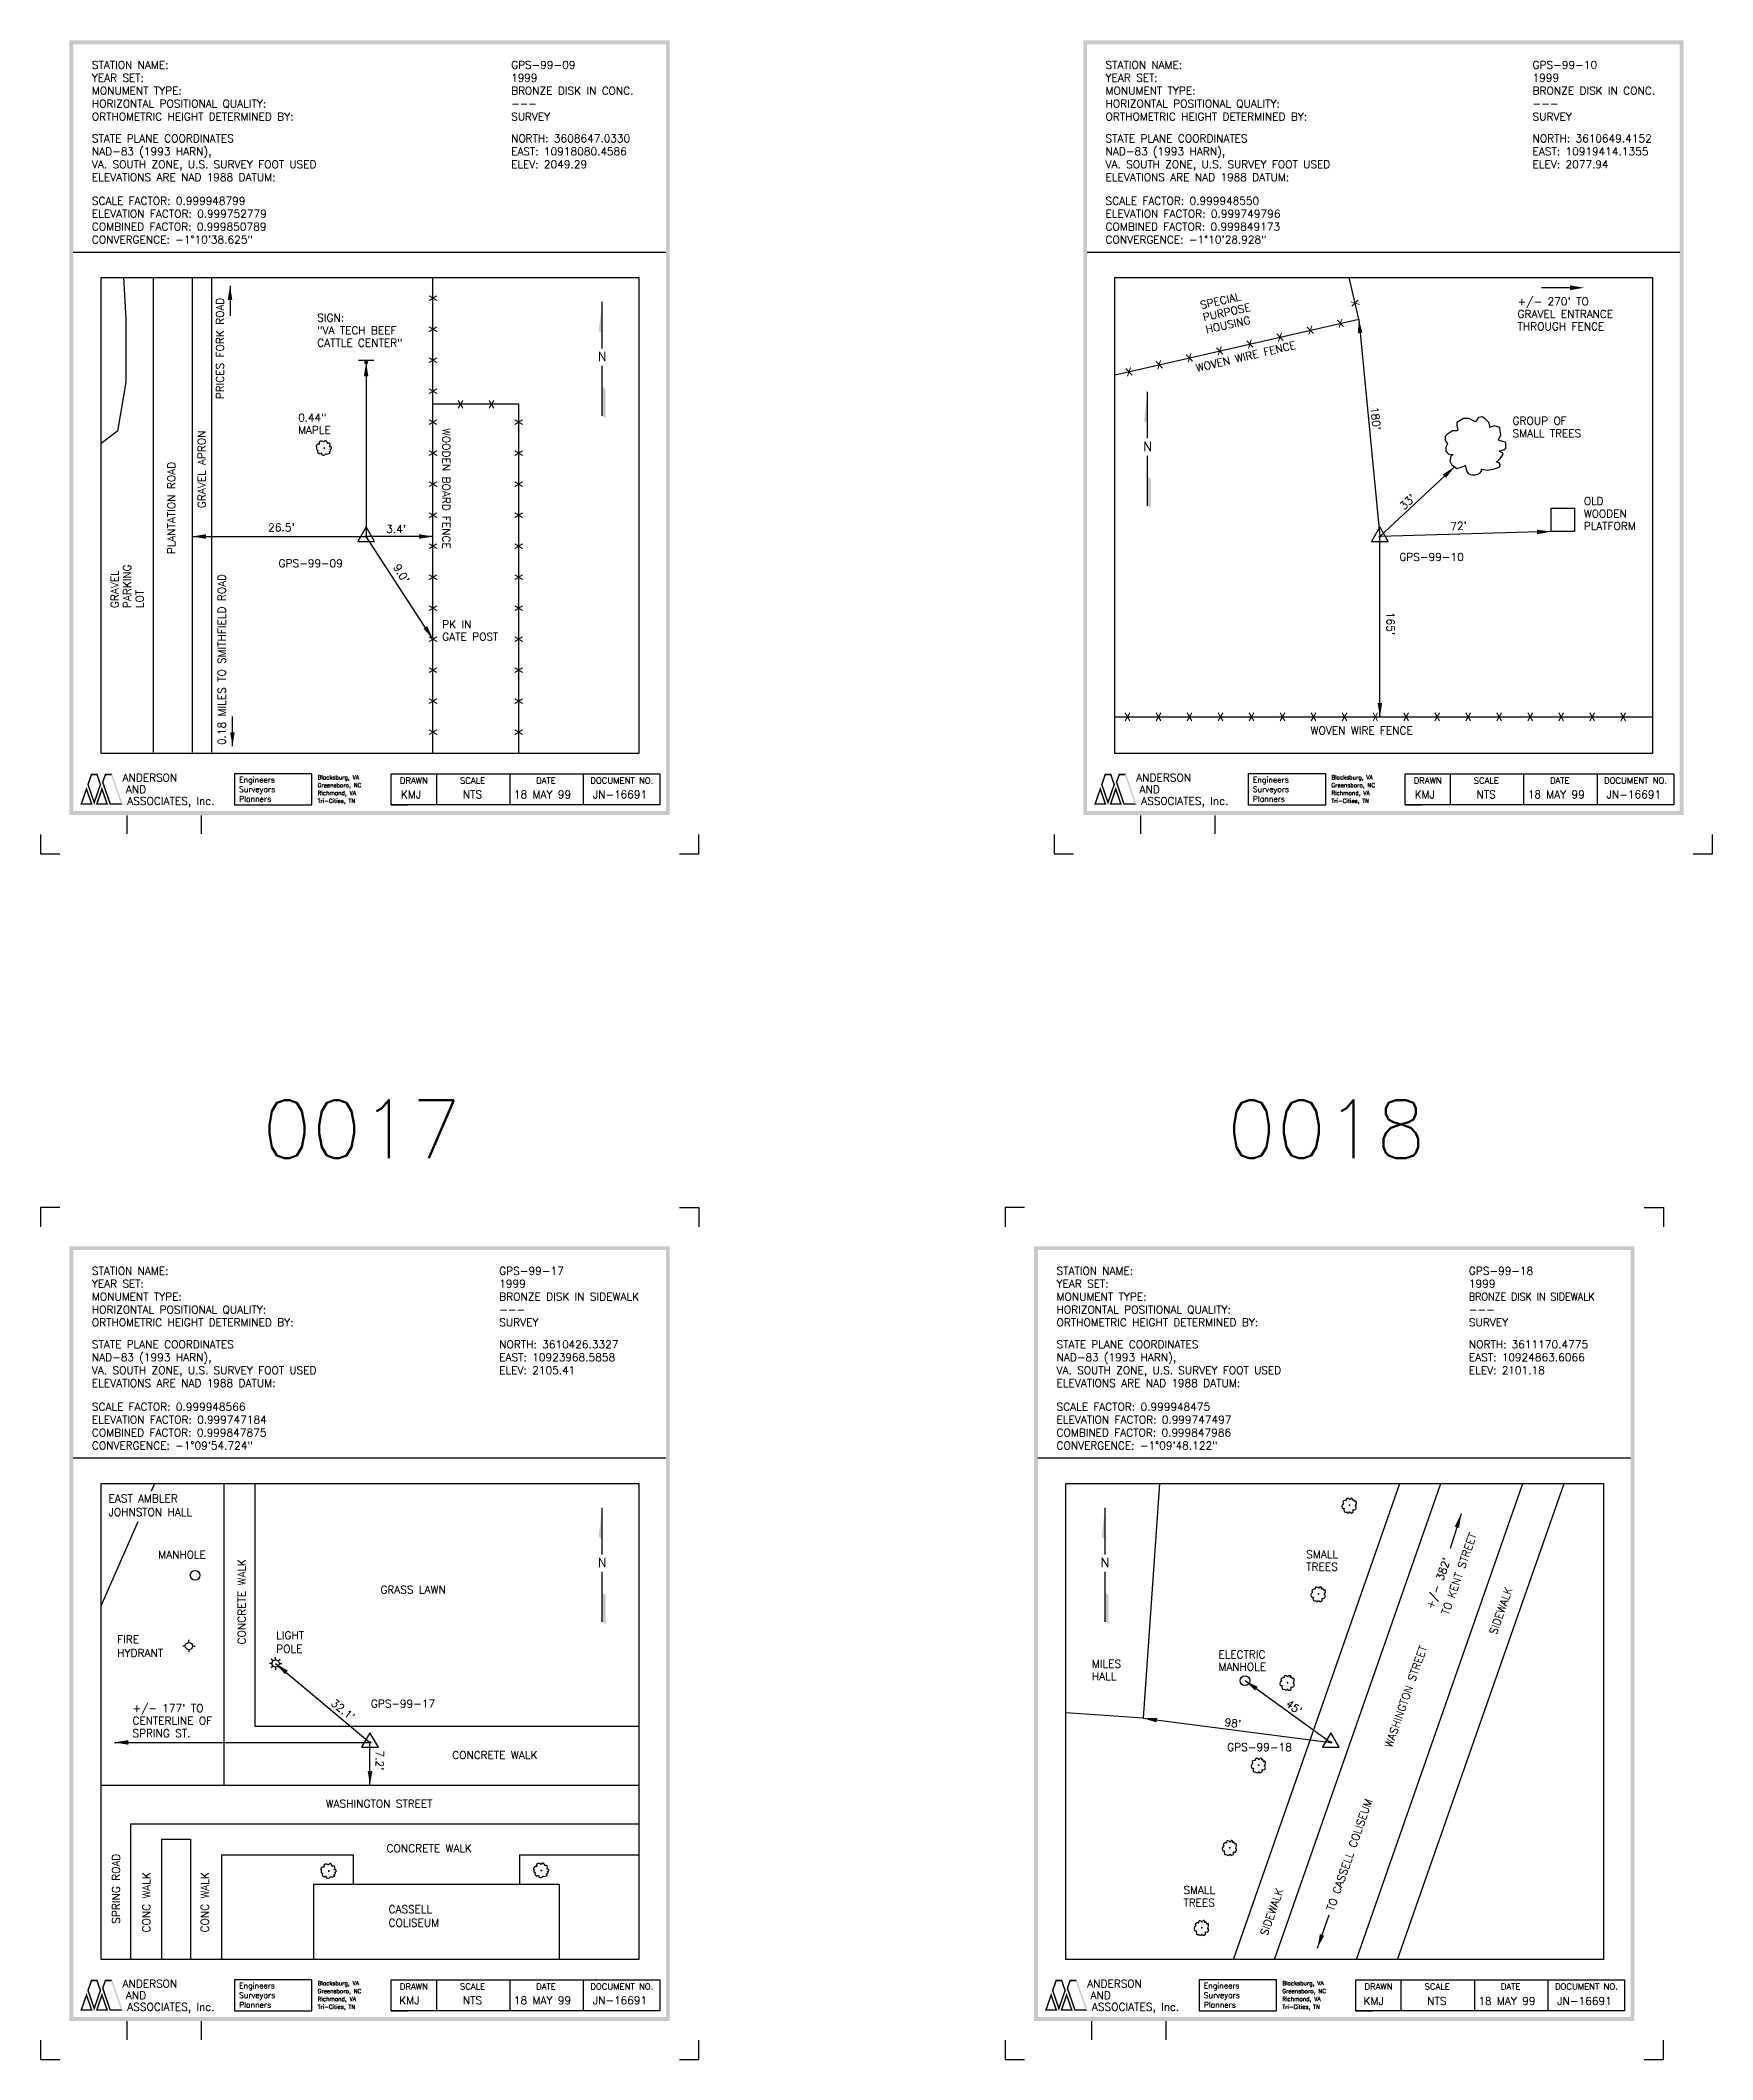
# Model space of a CAD drawing. Extents: x 8 to 108, y -27 to 17.
# Drawn here: x 8.31 to 29.89, y -26.92 to -0.85 of the extents above; entities that cross this region are included whole.
import ezdxf
from ezdxf.enums import TextEntityAlignment as Align

# ---------------------------------------------------------------- set-up
doc = ezdxf.new("R2010")
doc.units = 0
doc.header["$LTSCALE"] = 0.5
doc.header["$MEASUREMENT"] = 0
doc.linetypes.add('CENTER2', pattern=[1.125, 0.75, -0.125, 0.125, -0.125])
doc.layers.get('0').update_dxf_attribs({"linetype": 'CONTINUOUS'})
for name, color, linetype in [('BLDG', 2, 'CONTINUOUS'), ('DWGINFO', 7, 'CONTINUOUS'), ('FENCE', 4, 'CONTINUOUS'), ('MISC', 7, 'CONTINUOUS'), ('MON', 6, 'CONTINUOUS'), ('N-ARROW', 7, 'CONTINUOUS'), ('ROAD', 1, 'CONTINUOUS'), ('SHT1', 1, 'CONTINUOUS'), ('SHT7', 7, 'CONTINUOUS'), ('SHTTRIM', 7, 'CONTINUOUS'), ('TXT1', 1, 'CONTINUOUS'), ('TXT2', 2, 'CONTINUOUS'), ('TXT7', 7, 'CONTINUOUS'), ('UTIL', 7, 'CONTINUOUS')]:
    doc.layers.add(name, color=color, linetype=linetype)
doc.styles.add('SHT', font='romans.shx')
doc.styles.get("Standard").update_dxf_attribs({"font": 'ROMANS'})
doc.dimstyles.get("Standard").update_dxf_attribs({"dimtxt": 0.18, "dimasz": 0.18, "dimexe": 0.18, "dimexo": 0.0625, "dimgap": 0.09, "dimtad": 0, "dimtih": 1, "dimtoh": 1, "dimdec": 4, "dimzin": 0, "dimtxsty": 'STANDARD', "dimcen": 0.09, "dimazin": 3, "dimtfac": 1, "dimtdec": 4, "dimtofl": 0, "dimtmove": 0, "dimatfit": 3, "dimtolj": 1, "dimtzin": 0})

# ---------------------------------------------------------------- blocks, each defined once
blk = doc.blocks.new('DWGINFO')
for p, q in [((2.602, 1.704), (2.602, 2.004)), ((3.802, 1.704), (3.802, 2.004))]:
    blk.add_line(p, q)
at = {"flags": 2}
blk.add_attdef('DWGNAME', text='', height=0.1, dxfattribs=at).set_placement((2.502, 1.804), align=Align.RIGHT)
blk.add_attdef('DWGEDITDATE', text='', height=0.1, dxfattribs=at).set_placement((3.202, 1.804), align=Align.CENTER)
blk.add_attdef('DWGBY', (3.902, 1.804), '', height=0.1, dxfattribs=at)
blk = doc.blocks.new('NEWLOGOSOLID', base_point=(1, 1))
for points in [[(1.225, 1.653447), (1.275, 1.653447), (1.344328, 2), (1.377972, 1.9525)], [(1.344328, 2), (1.377972, 1.9525), (1.555672, 2), (1.522028, 1.9525)], [(1.555672, 2), (1.522028, 1.9525), (1.675, 1.653447), (1.625, 1.653447)], [(1.7, 1.726053), (1.75, 1.726053), (1.794328, 2), (1.827972, 1.9525)], [(1.794328, 2), (1.827972, 1.9525), (2.030672, 2), (1.997028, 1.9525)], [(2.030672, 2), (1.997028, 1.9525), (2.375, 1), (2.308644, 1.0475)], [(1, 1), (1.066356, 1.0475), (1.2, 1.580842), (1.2, 1.435632)], [(1.2, 1.580842), (1.2, 1.435632), (1.4, 1), (1.333644, 1.0475)], [(1.45, 1), (1.45, 1.145211), (1.225, 1.653447), (1.275, 1.653447)], [(1.675, 1.653447), (1.625, 1.653447), (1.45, 1), (1.45, 1.145211)], [(1.5, 1), (1.566356, 1.0475), (1.7, 1.580842), (1.7, 1.435632)], [(1.95, 1), (1.983644, 1.0475), (1.7, 1.726053), (1.75, 1.726053)], [(1.7, 1.580842), (1.7, 1.435632), (1.9, 1), (1.833644, 1.0475)], [(1.4, 1), (1.333644, 1.0475), (1, 1), (1.066356, 1.0475)], [(1.9, 1), (1.833644, 1.0475), (1.5, 1), (1.566356, 1.0475)], [(2.375, 1), (2.308644, 1.0475), (1.95, 1), (1.983644, 1.0475)]]:
    blk.add_solid(points)
blk = doc.blocks.new('SP-HORIZ')
blk.add_lwpolyline([(0, 0.062), (-0.054, -0.031), (0.054, -0.031)], close=True)
at = {"const_width": 0.005}
blk.add_lwpolyline([(-0.002, 0, 1), (0.002, 0, 1)], format="xyb", close=True, dxfattribs=at)
blk.add_circle((0, 0), 0.005)
blk = doc.blocks.new('SP-MH', base_point=(4.163, 2.763))
blk.add_circle((4.163, 2.763), 0.0625)
blk = doc.blocks.new('SP-FIRE')
for p, q in [((-0.046875, 0), (-0.08, 0)), ((0, 0.047105), (0, 0.08023)), ((0.046875, 0), (0.08, 0)), ((0, -0.046875), (0, -0.08))]:
    blk.add_line(p, q)
blk.add_circle((0, 0), 0.046875)
blk = doc.blocks.new('N-ARROW')
for p, q in [((0, 0.14), (0, 0.94)), ((0, -1.02), (0, -0.16))]:
    blk.add_line(p, q)
for points in [[(0, 0.4), (-0.06, 0.44), (0, 0.94)], [(0, -1.02), (0.06, -1.06), (0, -0.52), (0.06, -0.56)]]:
    blk.add_solid(points)
blk.add_text('N', height=0.16).set_placement((0, 0), align=Align.MIDDLE)
blk = doc.blocks.new('SP-SIGN')
blk.add_line((-0.1, 0.02903), (0.1, 0.02903))
at = {"const_width": 0.025}
blk.add_lwpolyline([(-0.0125, 0, 1), (0.0125, 0, 1)], format="xyb", close=True, dxfattribs=at)
blk = doc.blocks.new('SP-LIGHT')
for p, q in [((-0.046875, 0), (-0.08, 0)), ((-0.033308, 0.033308), (-0.056731, 0.056731)), ((0, 0.047105), (0, 0.08023)), ((0.033146, 0.033146), (0.056569, 0.056569)), ((0.046875, 0), (0.08, 0)), ((-0.033146, -0.033146), (-0.056569, -0.056569)), ((0, -0.046875), (0, -0.08)), ((0.033146, -0.033146), (0.056569, -0.056569))]:
    blk.add_line(p, q)
blk.add_circle((0, 0), 0.046875)

msp = doc.modelspace()

# ---------------------------------------------------------------- linework, layer by layer
at = {"color": 4}
for points in [[(26.833, -5.774), (26.745, -5.732), (26.678, -5.732), (26.589, -5.785), (26.589, -5.827), (26.604, -5.869), (26.597, -5.891), (26.537, -5.891), (26.471, -5.933), (26.441, -5.965), (26.441, -6.017), (26.471, -6.06), (26.471, -6.06), (26.449, -6.102), (26.449, -6.155), (26.478, -6.187), (26.515, -6.197), (26.545, -6.197), (26.515, -6.218), (26.5, -6.282), (26.523, -6.324), (26.589, -6.377), (26.634, -6.366), (26.693, -6.345), (26.7, -6.335), (26.715, -6.409), (26.737, -6.44), (26.782, -6.461), (26.826, -6.461), (26.885, -6.44), (26.915, -6.409), (26.907, -6.387), (26.915, -6.387), (26.981, -6.398), (27.063, -6.387), (27.144, -6.356), (27.151, -6.324), (27.137, -6.303), (27.1, -6.292), (27.107, -6.292), (27.151, -6.25), (27.174, -6.218), (27.188, -6.197), (27.181, -6.176), (27.159, -6.165), (27.137, -6.155), (27.203, -6.134), (27.225, -6.113), (27.225, -6.06), (27.218, -6.039), (27.181, -6.028), (27.137, -6.017), (27.129, -6.007), (27.159, -5.943), (27.151, -5.891), (27.144, -5.848), (27.122, -5.838), (27.077, -5.827), (27.04, -5.838), (27.018, -5.848), (27.018, -5.848), (27.018, -5.827), (27.003, -5.785), (26.966, -5.743), (26.922, -5.711), (26.87, -5.721), (26.863, -5.732)], [(11.966, -6.035), (11.944, -6.025), (11.927, -6.025), (11.905, -6.038), (11.905, -6.049), (11.909, -6.059), (11.907, -6.064), (11.892, -6.064), (11.875, -6.075), (11.868, -6.083), (11.868, -6.096), (11.875, -6.107), (11.875, -6.107), (11.87, -6.117), (11.87, -6.13), (11.877, -6.138), (11.886, -6.141), (11.894, -6.141), (11.886, -6.146), (11.883, -6.162), (11.888, -6.173), (11.905, -6.186), (11.916, -6.183), (11.931, -6.178), (11.933, -6.175), (11.936, -6.194), (11.942, -6.202), (11.953, -6.207), (11.964, -6.207), (11.979, -6.202), (11.986, -6.194), (11.984, -6.189), (11.986, -6.189), (12.003, -6.191), (12.023, -6.189), (12.044, -6.181), (12.046, -6.173), (12.042, -6.167), (12.033, -6.165), (12.034, -6.165), (12.046, -6.154), (12.051, -6.146), (12.055, -6.141), (12.053, -6.136), (12.047, -6.133), (12.042, -6.13), (12.058, -6.125), (12.064, -6.12), (12.064, -6.107), (12.062, -6.101), (12.053, -6.099), (12.042, -6.096), (12.04, -6.093), (12.047, -6.078), (12.046, -6.064), (12.044, -6.054), (12.038, -6.051), (12.027, -6.049), (12.018, -6.051), (12.012, -6.054), (12.012, -6.054), (12.012, -6.049), (12.009, -6.038), (11.999, -6.027), (11.988, -6.019), (11.975, -6.022), (11.973, -6.025)], [(25.13, -19.74), (25.113, -19.757), (25.107, -19.773), (25.112, -19.798), (25.122, -19.802), (25.134, -19.802), (25.138, -19.805), (25.133, -19.819), (25.138, -19.839), (25.143, -19.848), (25.155, -19.853), (25.168, -19.849), (25.168, -19.849), (25.176, -19.858), (25.188, -19.862), (25.198, -19.858), (25.204, -19.85), (25.206, -19.843), (25.209, -19.852), (25.222, -19.86), (25.234, -19.859), (25.252, -19.847), (25.253, -19.836), (25.253, -19.82), (25.251, -19.818), (25.27, -19.82), (25.279, -19.818), (25.288, -19.809), (25.292, -19.798), (25.292, -19.783), (25.287, -19.773), (25.281, -19.773), (25.282, -19.771), (25.29, -19.757), (25.294, -19.736), (25.293, -19.715), (25.286, -19.71), (25.28, -19.712), (25.274, -19.72), (25.275, -19.718), (25.269, -19.704), (25.263, -19.696), (25.259, -19.691), (25.254, -19.691), (25.249, -19.695), (25.245, -19.7), (25.245, -19.682), (25.242, -19.675), (25.23, -19.671), (25.224, -19.671), (25.219, -19.679), (25.213, -19.688), (25.209, -19.689), (25.197, -19.677), (25.184, -19.675), (25.173, -19.673), (25.169, -19.677), (25.163, -19.687), (25.162, -19.696), (25.163, -19.702), (25.163, -19.702), (25.158, -19.701), (25.147, -19.701), (25.134, -19.706), (25.122, -19.714), (25.121, -19.727), (25.123, -19.73)], [(24.73, -20.885), (24.713, -20.902), (24.707, -20.918), (24.712, -20.943), (24.722, -20.947), (24.733, -20.947), (24.738, -20.95), (24.733, -20.964), (24.737, -20.983), (24.742, -20.993), (24.755, -20.997), (24.767, -20.994), (24.767, -20.994), (24.776, -21.002), (24.788, -21.007), (24.798, -21.002), (24.803, -20.995), (24.806, -20.988), (24.808, -20.996), (24.822, -21.005), (24.834, -21.003), (24.852, -20.992), (24.853, -20.981), (24.853, -20.965), (24.851, -20.962), (24.87, -20.965), (24.879, -20.962), (24.888, -20.953), (24.891, -20.943), (24.891, -20.927), (24.886, -20.918), (24.881, -20.918), (24.881, -20.916), (24.889, -20.901), (24.894, -20.881), (24.893, -20.859), (24.886, -20.855), (24.88, -20.857), (24.874, -20.864), (24.875, -20.863), (24.868, -20.849), (24.863, -20.841), (24.859, -20.836), (24.853, -20.836), (24.849, -20.84), (24.845, -20.844), (24.845, -20.827), (24.842, -20.82), (24.83, -20.816), (24.824, -20.816), (24.819, -20.823), (24.812, -20.833), (24.809, -20.834), (24.797, -20.822), (24.784, -20.819), (24.773, -20.817), (24.769, -20.822), (24.763, -20.831), (24.762, -20.841), (24.763, -20.847), (24.763, -20.847), (24.758, -20.845), (24.746, -20.845), (24.733, -20.851), (24.722, -20.858), (24.721, -20.871), (24.722, -20.874)], [(24.33, -22.029), (24.312, -22.047), (24.307, -22.062), (24.312, -22.088), (24.322, -22.091), (24.333, -22.091), (24.338, -22.095), (24.333, -22.109), (24.337, -22.128), (24.342, -22.137), (24.355, -22.142), (24.367, -22.138), (24.367, -22.138), (24.375, -22.147), (24.388, -22.151), (24.398, -22.147), (24.403, -22.139), (24.406, -22.132), (24.408, -22.141), (24.422, -22.15), (24.434, -22.148), (24.452, -22.137), (24.453, -22.125), (24.453, -22.11), (24.451, -22.107), (24.47, -22.11), (24.479, -22.107), (24.488, -22.098), (24.491, -22.088), (24.491, -22.072), (24.486, -22.062), (24.481, -22.062), (24.481, -22.061), (24.489, -22.046), (24.493, -22.026), (24.493, -22.004), (24.486, -22), (24.479, -22.001), (24.474, -22.009), (24.475, -22.007), (24.468, -21.993), (24.463, -21.986), (24.459, -21.98), (24.453, -21.98), (24.449, -21.985), (24.445, -21.989), (24.445, -21.972), (24.442, -21.965), (24.429, -21.96), (24.424, -21.96), (24.418, -21.968), (24.412, -21.978), (24.409, -21.979), (24.396, -21.966), (24.383, -21.964), (24.373, -21.962), (24.368, -21.966), (24.362, -21.976), (24.362, -21.986), (24.362, -21.992), (24.362, -21.992), (24.357, -21.99), (24.346, -21.99), (24.333, -21.995), (24.322, -22.003), (24.32, -22.016), (24.322, -22.019)], [(23.957, -23.095), (23.94, -23.113), (23.934, -23.129), (23.939, -23.154), (23.949, -23.157), (23.96, -23.157), (23.965, -23.161), (23.96, -23.175), (23.964, -23.194), (23.97, -23.204), (23.982, -23.208), (23.994, -23.204), (23.994, -23.204), (24.003, -23.213), (24.015, -23.218), (24.025, -23.213), (24.031, -23.205), (24.033, -23.198), (24.035, -23.207), (24.049, -23.216), (24.061, -23.214), (24.079, -23.203), (24.08, -23.191), (24.08, -23.176), (24.078, -23.173), (24.097, -23.176), (24.106, -23.173), (24.115, -23.164), (24.119, -23.154), (24.118, -23.138), (24.113, -23.129), (24.108, -23.129), (24.108, -23.127), (24.116, -23.112), (24.121, -23.092), (24.12, -23.07), (24.113, -23.066), (24.107, -23.067), (24.101, -23.075), (24.102, -23.074), (24.095, -23.06), (24.09, -23.052), (24.086, -23.046), (24.08, -23.046), (24.076, -23.051), (24.072, -23.055), (24.072, -23.038), (24.069, -23.031), (24.057, -23.026), (24.051, -23.026), (24.046, -23.034), (24.039, -23.044), (24.036, -23.045), (24.024, -23.033), (24.011, -23.03), (24, -23.028), (23.996, -23.033), (23.99, -23.042), (23.989, -23.052), (23.99, -23.058), (23.99, -23.058), (23.985, -23.056), (23.973, -23.056), (23.96, -23.061), (23.949, -23.069), (23.948, -23.082), (23.949, -23.085)], [(23.584, -24.161), (23.567, -24.179), (23.561, -24.195), (23.567, -24.22), (23.577, -24.223), (23.588, -24.223), (23.592, -24.227), (23.587, -24.241), (23.592, -24.26), (23.597, -24.27), (23.609, -24.274), (23.622, -24.271), (23.622, -24.271), (23.63, -24.279), (23.642, -24.284), (23.652, -24.279), (23.658, -24.271), (23.66, -24.264), (23.663, -24.273), (23.677, -24.282), (23.688, -24.28), (23.706, -24.269), (23.707, -24.257), (23.707, -24.242), (23.705, -24.239), (23.724, -24.242), (23.733, -24.239), (23.742, -24.23), (23.746, -24.22), (23.746, -24.204), (23.741, -24.195), (23.735, -24.195), (23.736, -24.193), (23.744, -24.178), (23.748, -24.158), (23.747, -24.136), (23.74, -24.132), (23.734, -24.133), (23.728, -24.141), (23.729, -24.14), (23.723, -24.126), (23.717, -24.118), (23.713, -24.112), (23.708, -24.112), (23.703, -24.117), (23.699, -24.121), (23.7, -24.104), (23.696, -24.097), (23.684, -24.092), (23.678, -24.092), (23.673, -24.1), (23.667, -24.11), (23.664, -24.111), (23.651, -24.099), (23.638, -24.096), (23.627, -24.094), (23.623, -24.099), (23.617, -24.108), (23.616, -24.118), (23.617, -24.124), (23.617, -24.124), (23.612, -24.122), (23.601, -24.122), (23.588, -24.127), (23.577, -24.135), (23.575, -24.148), (23.577, -24.151)], [(12.025, -24.405), (12.003, -24.395), (11.987, -24.395), (11.964, -24.408), (11.964, -24.418), (11.968, -24.429), (11.966, -24.434), (11.951, -24.434), (11.935, -24.445), (11.927, -24.453), (11.927, -24.466), (11.935, -24.477), (11.935, -24.477), (11.929, -24.487), (11.929, -24.5), (11.937, -24.508), (11.946, -24.511), (11.953, -24.511), (11.946, -24.516), (11.942, -24.532), (11.948, -24.543), (11.964, -24.556), (11.976, -24.553), (11.99, -24.548), (11.992, -24.545), (11.996, -24.564), (12.001, -24.572), (12.013, -24.577), (12.024, -24.577), (12.038, -24.572), (12.046, -24.564), (12.044, -24.559), (12.046, -24.559), (12.062, -24.561), (12.083, -24.559), (12.103, -24.551), (12.105, -24.543), (12.101, -24.537), (12.092, -24.535), (12.094, -24.535), (12.105, -24.524), (12.111, -24.516), (12.114, -24.511), (12.112, -24.506), (12.107, -24.503), (12.101, -24.5), (12.118, -24.495), (12.123, -24.49), (12.123, -24.477), (12.122, -24.471), (12.112, -24.469), (12.101, -24.466), (12.099, -24.463), (12.107, -24.448), (12.105, -24.434), (12.103, -24.424), (12.098, -24.421), (12.086, -24.418), (12.077, -24.421), (12.072, -24.424), (12.072, -24.424), (12.072, -24.418), (12.068, -24.408), (12.059, -24.397), (12.048, -24.389), (12.035, -24.392), (12.033, -24.395)], [(14.77, -24.398), (14.748, -24.387), (14.731, -24.387), (14.709, -24.401), (14.709, -24.411), (14.713, -24.422), (14.711, -24.427), (14.696, -24.427), (14.68, -24.438), (14.672, -24.446), (14.672, -24.459), (14.68, -24.469), (14.68, -24.469), (14.674, -24.48), (14.674, -24.493), (14.681, -24.501), (14.691, -24.504), (14.698, -24.504), (14.691, -24.509), (14.687, -24.525), (14.693, -24.535), (14.709, -24.549), (14.72, -24.546), (14.735, -24.541), (14.737, -24.538), (14.741, -24.557), (14.746, -24.564), (14.757, -24.57), (14.768, -24.57), (14.783, -24.564), (14.791, -24.557), (14.789, -24.551), (14.791, -24.551), (14.807, -24.554), (14.828, -24.551), (14.848, -24.543), (14.85, -24.535), (14.846, -24.53), (14.837, -24.527), (14.839, -24.527), (14.85, -24.517), (14.855, -24.509), (14.859, -24.504), (14.857, -24.498), (14.852, -24.496), (14.846, -24.493), (14.863, -24.488), (14.868, -24.483), (14.868, -24.469), (14.866, -24.464), (14.857, -24.461), (14.846, -24.459), (14.844, -24.456), (14.852, -24.44), (14.85, -24.427), (14.848, -24.416), (14.842, -24.414), (14.831, -24.411), (14.822, -24.414), (14.816, -24.416), (14.816, -24.416), (14.816, -24.411), (14.813, -24.401), (14.803, -24.39), (14.792, -24.382), (14.779, -24.385), (14.778, -24.387)], [(23.223, -25.194), (23.206, -25.211), (23.2, -25.227), (23.206, -25.252), (23.216, -25.256), (23.227, -25.256), (23.231, -25.259), (23.226, -25.273), (23.231, -25.292), (23.236, -25.302), (23.248, -25.306), (23.261, -25.303), (23.261, -25.303), (23.269, -25.312), (23.281, -25.316), (23.291, -25.312), (23.297, -25.304), (23.299, -25.297), (23.302, -25.306), (23.316, -25.314), (23.327, -25.312), (23.345, -25.301), (23.347, -25.29), (23.346, -25.274), (23.345, -25.271), (23.363, -25.274), (23.373, -25.271), (23.381, -25.263), (23.385, -25.252), (23.385, -25.237), (23.38, -25.227), (23.374, -25.227), (23.375, -25.225), (23.383, -25.21), (23.387, -25.19), (23.386, -25.168), (23.379, -25.164), (23.373, -25.166), (23.368, -25.174), (23.368, -25.172), (23.362, -25.158), (23.356, -25.15), (23.352, -25.145), (23.347, -25.145), (23.342, -25.149), (23.338, -25.154), (23.339, -25.136), (23.335, -25.129), (23.323, -25.125), (23.317, -25.125), (23.312, -25.133), (23.306, -25.142), (23.303, -25.143), (23.29, -25.131), (23.277, -25.128), (23.266, -25.127), (23.262, -25.131), (23.256, -25.141), (23.255, -25.15), (23.256, -25.156), (23.256, -25.156), (23.251, -25.155), (23.24, -25.155), (23.227, -25.16), (23.216, -25.168), (23.214, -25.181), (23.216, -25.183)]]:
    msp.add_lwpolyline(points, close=True, dxfattribs=at)
at = {"color": 4, "const_width": 0.012}
for points in [[(11.963, -6.114, 1), (11.975, -6.114, 1)], [(25.203, -19.768, 1), (25.207, -19.757, 1)], [(24.803, -20.913, 1), (24.807, -20.902, 1)], [(24.403, -22.058, 1), (24.407, -22.046, 1)], [(24.03, -23.124, 1), (24.034, -23.112, 1)], [(23.658, -24.19, 1), (23.662, -24.178, 1)], [(12.023, -24.484, 1), (12.035, -24.484, 1)], [(14.768, -24.477, 1), (14.78, -24.477, 1)], [(23.297, -25.222, 1), (23.301, -25.211, 1)]]:
    msp.add_lwpolyline(points, format="xyb", close=True, dxfattribs=at)
at = {"layer": 'BLDG', "linetype": 'CONTINUOUS'}
for p, q in [((9.742, -19.578), (9.784, -19.482)), ((9.091, -21.062), (9.57, -19.97))]:
    msp.add_line(p, q, dxfattribs=at)
for points in [[(22.752, -19.482), (22.541, -22.513), (21.544, -22.444)], [(11.834, -25.627), (11.834, -24.652), (15.001, -24.652), (15.001, -25.627)]]:
    msp.add_lwpolyline(points, dxfattribs=at)
at = {"layer": 'FENCE', "linetype": 'CONTINUOUS'}
for p, q in [((13.374, -10.059), (13.374, -3.913)), ((25.325, -4.449), (25.202, -3.913)), ((23.011, -4.979), (25.325, -4.449)), ((22.178, -5.17), (23.011, -4.979)), ((14.481, -5.548), (13.374, -5.548)), ((14.481, -10.059), (14.481, -5.548)), ((22.178, -9.584), (29.119, -9.584))]:
    msp.add_line(p, q, dxfattribs=at)
at = {"layer": 'MISC', "linetype": 'CONTINUOUS'}
for p, q in [((10.514, -3.913), (10.514, -10.041)), ((10.673, -19.482), (10.673, -23.375)), ((11.073, -19.482), (11.073, -22.616)), ((23.708, -25.627), (25.856, -19.482)), ((25.826, -25.627), (27.975, -19.482)), ((11.073, -22.616), (16.032, -22.616)), ((9.87, -24.075), (10.243, -24.075)), ((9.87, -24.075), (9.87, -25.627)), ((10.243, -24.075), (10.243, -25.627)), ((10.643, -24.275), (10.643, -25.627)), ((10.643, -24.275), (12.343, -24.275)), ((12.343, -24.275), (12.343, -24.652)), ((14.492, -24.275), (14.492, -24.652)), ((14.492, -24.275), (16.032, -24.275))]:
    msp.add_line(p, q, dxfattribs=at)
at = {"layer": 'ROAD', "linetype": 'CONTINUOUS'}
for p, q in [((9.764, -3.913), (9.764, -10.041)), ((10.264, -3.913), (10.264, -10.041)), ((24.237, -25.627), (26.386, -19.482)), ((25.297, -25.627), (27.445, -19.482)), ((9.091, -23.375), (16.032, -23.375)), ((9.47, -23.875), (16.032, -23.875)), ((9.47, -23.875), (9.47, -25.627))]:
    msp.add_line(p, q, dxfattribs=at)
for points in [[(9.091, -3.913), (16.032, -3.913), (16.032, -10.059), (9.091, -10.059)], [(22.178, -3.913), (29.119, -3.913), (29.119, -10.059), (22.178, -10.059)], [(27.807, -6.891), (28.108, -6.891), (28.108, -7.192), (27.807, -7.192)], [(9.091, -19.482), (16.032, -19.482), (16.032, -25.627), (9.091, -25.627)], [(21.544, -19.482), (28.485, -19.482), (28.485, -25.627), (21.544, -25.627)]]:
    msp.add_lwpolyline(points, close=True, dxfattribs=at)
msp.add_lwpolyline([(9.38, -3.913), (9.407, -4.451), (9.407, -5.264), (9.302, -5.894), (9.091, -6.054)], dxfattribs=at)
at = {"layer": 'SHT1'}
for p, q in [((13.422, -10.719), (13.422, -10.319)), ((14.371, -10.719), (14.371, -10.319)), ((15.319, -10.719), (15.319, -10.319)), ((26.508, -10.719), (26.508, -10.319)), ((27.458, -10.719), (27.458, -10.319)), ((28.406, -10.719), (28.406, -10.319)), ((13.422, -26.288), (13.422, -25.888)), ((14.371, -26.288), (14.371, -25.888)), ((15.319, -26.288), (15.319, -25.888)), ((25.874, -26.288), (25.874, -25.888)), ((26.824, -26.288), (26.824, -25.888)), ((27.772, -26.288), (27.772, -25.888))]:
    msp.add_line(p, q, dxfattribs=at)
for points in [[(10.811, -10.719), (11.811, -10.719), (11.811, -10.319), (10.811, -10.319), (10.811, -10.719)], [(12.835, -10.319), (12.835, -10.319), (13.005, -10.319)], [(23.898, -10.719), (24.898, -10.719), (24.898, -10.319), (23.898, -10.319), (23.898, -10.719)], [(25.922, -10.319), (25.922, -10.319), (26.092, -10.319)], [(12.835, -10.719), (13.048, -10.719)], [(25.922, -10.719), (26.134, -10.719)], [(10.811, -26.288), (11.811, -26.288), (11.811, -25.888), (10.811, -25.888), (10.811, -26.288)], [(12.835, -25.888), (12.835, -25.888), (13.005, -25.888)], [(23.264, -26.288), (24.264, -26.288), (24.264, -25.888), (23.264, -25.888), (23.264, -26.288)], [(25.288, -25.888), (25.288, -25.888), (25.458, -25.888)], [(12.835, -26.288), (13.048, -26.288)], [(25.288, -26.288), (25.501, -26.288)]]:
    msp.add_lwpolyline(points, dxfattribs=at)
for points in [[(12.835, -10.319), (16.304, -10.319), (16.304, -10.719), (12.835, -10.719)], [(25.922, -10.319), (29.391, -10.319), (29.391, -10.719), (25.922, -10.719)], [(12.835, -25.888), (16.304, -25.888), (16.304, -26.288), (12.835, -26.288)], [(25.288, -25.888), (28.757, -25.888), (28.757, -26.288), (25.288, -26.288)]]:
    msp.add_lwpolyline(points, close=True, dxfattribs=at)
for points in [[(8.681, -0.851), (16.431, -0.851), (8.681, -0.901), (16.431, -0.901)], [(8.681, -0.901), (8.731, -0.901), (8.681, -10.801), (8.731, -10.801)], [(16.381, -0.901), (16.431, -0.901), (16.381, -10.801), (16.431, -10.801)], [(21.768, -0.851), (29.518, -0.851), (21.768, -0.901), (29.518, -0.901)], [(21.768, -0.901), (21.818, -0.901), (21.768, -10.801), (21.818, -10.801)], [(29.468, -0.901), (29.518, -0.901), (29.468, -10.801), (29.518, -10.801)], [(8.681, -10.801), (16.431, -10.801), (8.681, -10.851), (16.431, -10.851)], [(21.768, -10.801), (29.518, -10.801), (21.768, -10.851), (29.518, -10.851)], [(8.681, -16.419), (16.431, -16.419), (8.681, -16.469), (16.431, -16.469)], [(21.134, -16.419), (28.884, -16.419), (21.134, -16.469), (28.884, -16.469)], [(8.681, -16.469), (8.731, -16.469), (8.681, -26.369), (8.731, -26.369)], [(16.381, -16.469), (16.431, -16.469), (16.381, -26.369), (16.431, -26.369)], [(21.134, -16.469), (21.184, -16.469), (21.134, -26.369), (21.184, -26.369)], [(28.834, -16.469), (28.884, -16.469), (28.834, -26.369), (28.884, -26.369)], [(8.681, -26.369), (16.431, -26.369), (8.681, -26.419), (16.431, -26.419)], [(21.134, -26.369), (28.884, -26.369), (21.134, -26.419), (28.884, -26.419)]]:
    msp.add_solid(points, dxfattribs=at)
at = {"layer": 'SHTTRIM'}
for p, q in [((8.556, -15.919), (8.306, -15.919)), ((8.306, -15.919), (8.306, -16.169)), ((16.556, -15.919), (16.806, -15.919)), ((16.806, -15.919), (16.806, -16.169)), ((20.759, -15.919), (20.759, -16.169)), ((21.009, -15.919), (20.759, -15.919)), ((29.009, -15.919), (29.259, -15.919)), ((29.259, -15.919), (29.259, -16.169))]:
    msp.add_line(p, q, dxfattribs=at)
for points in [[(8.306, -11.101), (8.306, -11.351), (8.556, -11.351)], [(16.556, -11.351), (16.806, -11.351), (16.806, -11.101)], [(21.393, -11.101), (21.393, -11.351), (21.643, -11.351)], [(29.643, -11.351), (29.893, -11.351), (29.893, -11.101)], [(8.306, -26.669), (8.306, -26.919), (8.556, -26.919)], [(16.556, -26.919), (16.806, -26.919), (16.806, -26.669)], [(20.759, -26.669), (20.759, -26.919), (21.009, -26.919)], [(29.009, -26.919), (29.259, -26.919), (29.259, -26.669)]]:
    msp.add_lwpolyline(points, dxfattribs=at)
at = {"layer": 'TXT1'}
for p, q in [((8.731, -3.583), (16.381, -3.583)), ((21.818, -3.583), (29.468, -3.583)), ((8.731, -19.151), (16.381, -19.151)), ((21.184, -19.151), (28.834, -19.151))]:
    msp.add_line(p, q, dxfattribs=at)
at = {"layer": 'TXT7', "linetype": 'CONTINUOUS'}
msp.add_line((28.054, -4.044), (27.685, -4.044), dxfattribs=at)
msp.add_solid([(28.054, -4.014), (28.054, -4.074), (28.234, -4.044)], dxfattribs=at)

# ---------------------------------------------------------------- block references
at = {"layer": 'DWGINFO', "xscale": 0.8, "yscale": 0.8, "zscale": 0.8}
for p in [(7.343, -12.459), (20.43, -12.459), (7.343, -28.028), (19.796, -28.028)]:
    msp.add_blockref('DWGINFO', p, dxfattribs=at)
at = {"layer": 'MISC', "linetype": 'CONTINUOUS'}
msp.add_blockref('SP-SIGN', (12.511, -5.008), dxfattribs=at)
at = {"layer": 'MON', "linetype": 'CONTINUOUS', "xscale": 2, "yscale": 2, "zscale": 2}
for p in [(12.511, -7.256), (25.598, -7.256), (12.561, -22.824)]:
    msp.add_blockref('SP-HORIZ', p, dxfattribs=at)
at = {"layer": 'MON', "linetype": 'CONTINUOUS', "xscale": 2, "yscale": 2, "zscale": 2, "rotation": 359.7286474917474}
msp.add_blockref('SP-HORIZ', (24.964, -22.824), dxfattribs=at)
at = {"layer": 'N-ARROW', "linetype": 'CENTER2', "xscale": 0.75, "yscale": 0.75, "zscale": 0.75}
for p in [(15.558, -4.932), (22.599, -6.093), (15.558, -20.501), (22.05, -20.501)]:
    msp.add_blockref('N-ARROW', p, dxfattribs=at)
at = {"layer": 'SHT1', "xscale": 0.4, "yscale": 0.4, "zscale": 0.4}
for p in [(8.821, -10.719), (21.908, -10.719), (8.821, -26.288), (21.274, -26.288)]:
    msp.add_blockref('NEWLOGOSOLID', p, dxfattribs=at)
at = {"layer": 'TXT7', "linetype": 'CONTINUOUS'}
msp.add_blockref('SP-LIGHT', (11.343, -21.805), dxfattribs=at)
at = {"layer": 'UTIL', "linetype": 'CONTINUOUS'}
for name, p in [('SP-MH', (10.304, -20.666)), ('SP-FIRE', (10.224, -21.58))]:
    msp.add_blockref(name, p, dxfattribs=at)
at = {"layer": 'UTIL', "linetype": 'CONTINUOUS', "rotation": 70.72864749174744}
msp.add_blockref('SP-MH', (23.857, -22.026), dxfattribs=at)

# ---------------------------------------------------------------- texts
at = {"layer": 'FENCE', "linetype": 'CONTINUOUS'}
for rotation, p in [(90, (13.374, -4.18)), (102.9076, (25.277, -4.242)), (90, (13.374, -4.58)), (12.9076, (24.309, -4.682)), (12.9076, (24.699, -4.593)), (12.9076, (25.089, -4.503)), (90, (13.374, -4.98)), (12.9076, (23.139, -4.95)), (12.9076, (23.529, -4.861)), (12.9076, (23.919, -4.771)), (12.9076, (22.359, -5.129)), (12.9076, (22.749, -5.039)), (90, (13.374, -5.38)), (90, (13.374, -5.78)), (90, (14.481, -5.78)), (90, (13.374, -6.18)), (90, (14.481, -6.18)), (90, (13.374, -6.58)), (90, (14.481, -6.58)), (90, (13.374, -6.98)), (90, (14.481, -6.98)), (90, (13.374, -7.38)), (90, (14.481, -7.38)), (90, (13.374, -7.78)), (90, (14.481, -7.78)), (90, (13.374, -8.18)), (90, (14.481, -8.18)), (90, (13.374, -8.58)), (90, (14.481, -8.58)), (90, (13.374, -8.98)), (90, (14.481, -8.98)), (90, (13.374, -9.38)), (90, (14.481, -9.38)), (90, (13.374, -9.78)), (90, (14.481, -9.78))]:
    msp.add_text('X', height=0.1, rotation=rotation, dxfattribs=at).set_placement(p, align=Align.MIDDLE)
for p in [(13.729, -5.548), (14.129, -5.548), (22.339, -9.584), (22.739, -9.584), (23.139, -9.584), (23.539, -9.584), (23.939, -9.584), (24.339, -9.584), (24.739, -9.584), (25.139, -9.584), (25.539, -9.584), (25.939, -9.584), (26.339, -9.584), (26.739, -9.584), (27.139, -9.584), (27.539, -9.584), (27.939, -9.584), (28.339, -9.584), (28.739, -9.584)]:
    msp.add_text('X', height=0.1, dxfattribs=at).set_placement(p, align=Align.MIDDLE)
at = {"layer": 'MON', "linetype": 'CONTINUOUS'}
for s, rotation, p in [("180'", 276.572, (25.476, -5.589)), ("33'", 42.8725, (25.91, -6.919)), ("72'", 3.0603, (26.511, -7.174)), ("9.0'", 300.8374, (12.856, -7.647)), ("165'", 270, (25.685, -8.23)), ("32.1'", 321.0765, (12.048, -22.334)), ("45'", 323.1866, (24.373, -22.344)), ("98'", 352.6228, (23.587, -22.61)), ("7.2'", 269.6182, (12.638, -22.927))]:
    msp.add_text(s, height=0.1, rotation=rotation, dxfattribs=at).set_placement(p)
for s, p in [("26.5'", (11.247, -7.189)), ("3.4'", (12.769, -7.21)), ("+/- 177' TO", (9.494, -22.432)), ('CENTERLINE OF', (9.494, -22.594)), ('SPRING ST.', (9.494, -22.755))]:
    msp.add_text(s, height=0.1, dxfattribs=at).set_placement(p)
at = {"layer": 'MON'}
for s, p in [('GPS-99-09', (11.38, -7.652)), ('GPS-99-10', (25.849, -7.57)), ('GPS-99-17', (12.571, -22.373)), ('GPS-99-18', (23.628, -22.935))]:
    msp.add_text(s, height=0.1, dxfattribs=at).set_placement(p)
at = {"layer": 'SHT1', "style": 'SHT'}
for s, p in [('ANDERSON', (9.366, -10.419)), ('ANDERSON', (22.453, -10.419)), (' AND', (9.341, -10.571)), ('  ASSOCIATES, Inc.', (9.291, -10.719)), (' AND', (22.428, -10.571)), ('  ASSOCIATES, Inc.', (22.378, -10.719)), ('ANDERSON', (9.366, -25.988)), (' AND', (9.341, -26.139)), ('ANDERSON', (21.819, -25.988)), (' AND', (21.794, -26.139)), ('  ASSOCIATES, Inc.', (9.291, -26.288)), ('  ASSOCIATES, Inc.', (21.744, -26.288))]:
    msp.add_text(s, height=0.1, dxfattribs=at).set_placement(p)
at = {"layer": 'SHT7', "style": 'SHT'}
for s, p in [('Engineers', (10.871, -10.431)), ('Engineers', (23.958, -10.431)), ('Surveyors', (10.871, -10.555)), ('Planners', (10.871, -10.679)), ('Surveyors', (23.958, -10.555)), ('Planners', (23.958, -10.679)), ('Surveyors', (10.871, -26.124)), ('Engineers', (10.871, -26)), ('Surveyors', (23.324, -26.124)), ('Engineers', (23.324, -26)), ('Planners', (10.871, -26.248)), ('Planners', (23.324, -26.248))]:
    msp.add_text(s, height=0.072, dxfattribs=at).set_placement(p)
at = {"layer": 'SHT7', "color": 7, "style": 'SHT'}
for s, p in [('Blacksburg, VA', (11.885, -10.392)), ('Blacksburg, VA', (24.972, -10.392)), ('Tri-Cities, TN', (11.885, -10.695)), ('Greensboro, NC', (11.885, -10.493)), ('Richmond, VA', (11.885, -10.594)), ('Tri-Cities, TN', (24.972, -10.695)), ('Greensboro, NC', (24.972, -10.493)), ('Richmond, VA', (24.972, -10.594)), ('Greensboro, NC', (11.885, -26.062)), ('Blacksburg, VA', (11.885, -25.96)), ('Greensboro, NC', (24.338, -26.062)), ('Blacksburg, VA', (24.338, -25.96)), ('Tri-Cities, TN', (11.885, -26.264)), ('Richmond, VA', (11.885, -26.163)), ('Tri-Cities, TN', (24.338, -26.264)), ('Richmond, VA', (24.338, -26.163))]:
    msp.add_text(s, height=0.05369, dxfattribs=at).set_placement(p)
at = {"layer": 'SHT7', "style": 'SHT'}
for s, p in [('DRAWN', (13.128, -10.446)), ('SCALE', (13.885, -10.446)), ('DATE', (14.833, -10.446)), ('DOCUMENT NO.', (15.812, -10.446)), ('DRAWN', (26.215, -10.446)), ('SCALE', (26.972, -10.446)), ('DATE', (27.92, -10.446)), ('DOCUMENT NO.', (28.898, -10.446)), ('DRAWN', (13.128, -26.015)), ('SCALE', (13.885, -26.015)), ('DATE', (14.833, -26.015)), ('DOCUMENT NO.', (15.812, -26.015)), ('DRAWN', (25.581, -26.015)), ('SCALE', (26.338, -26.015)), ('DATE', (27.286, -26.015)), ('DOCUMENT NO.', (28.264, -26.015))]:
    msp.add_text(s, height=0.08, dxfattribs=at).set_placement(p, align=Align.CENTER)
at = {"layer": 'TXT1'}
for s, p in [('YEAR SET:', (8.97, -1.384)), ('STATION NAME:', (8.97, -1.217)), ('GPS-99-09', (14.382, -1.217)), ('1999', (14.382, -1.384)), ('YEAR SET:', (22.056, -1.384)), ('STATION NAME:', (22.056, -1.217)), ('GPS-99-10', (27.569, -1.217)), ('1999', (27.569, -1.384)), ('MONUMENT TYPE:', (8.97, -1.551)), ('BRONZE DISK IN CONC.', (14.382, -1.551)), ('MONUMENT TYPE:', (22.056, -1.551)), ('BRONZE DISK IN CONC.', (27.569, -1.551)), ('ORTHOMETRIC HEIGHT DETERMINED BY:', (8.97, -1.884)), ('HORIZONTAL POSITIONAL QUALITY:', (8.97, -1.717)), ('SURVEY', (14.382, -1.884)), ('---', (14.382, -1.717)), ('ORTHOMETRIC HEIGHT DETERMINED BY:', (22.056, -1.884)), ('HORIZONTAL POSITIONAL QUALITY:', (22.056, -1.717)), ('SURVEY', (27.569, -1.884)), ('---', (27.569, -1.717)), ('STATE PLANE COORDINATES', (8.97, -2.167)), ('NORTH: 3608647.0330', (14.382, -2.167)), ('STATE PLANE COORDINATES', (22.056, -2.167)), ('NORTH: 3610649.4152', (27.569, -2.167)), ('NAD-83 (1993 HARN), ', (8.97, -2.334)), ('EAST: 10918080.4586', (14.382, -2.334)), ('NAD-83 (1993 HARN), ', (22.056, -2.334)), ('EAST: 10919414.1355', (27.569, -2.334)), ('VA. SOUTH ZONE, U.S. SURVEY FOOT USED', (8.97, -2.501)), ('ELEVATIONS ARE NAD 1988 DATUM:', (8.97, -2.667)), ('ELEV: 2049.29', (14.382, -2.501)), ('VA. SOUTH ZONE, U.S. SURVEY FOOT USED', (22.056, -2.501)), ('ELEVATIONS ARE NAD 1988 DATUM:', (22.056, -2.667)), ('ELEV: 2077.94', (27.569, -2.501)), ('SCALE FACTOR: 0.999948799', (8.97, -2.972)), ('ELEVATION FACTOR: 0.999752779', (8.97, -3.139)), ('SCALE FACTOR: 0.999948550', (22.056, -2.972)), ('ELEVATION FACTOR: 0.999749796', (22.056, -3.139)), ('COMBINED FACTOR: 0.999850789', (8.97, -3.305)), ('CONVERGENCE: -1%%d10\'38.625"', (8.97, -3.472)), ('COMBINED FACTOR: 0.999849173', (22.056, -3.305)), ('CONVERGENCE: -1%%d10\'28.928"', (22.056, -3.472)), ('KMJ', (12.96, -10.636)), ('NTS', (13.759, -10.636)), ('18 MAY 99', (14.42, -10.636)), ('JN-16691', (15.437, -10.636)), ('KMJ', (26.047, -10.636)), ('NTS', (26.846, -10.636)), ('18 MAY 99', (27.506, -10.636)), ('JN-16691', (28.524, -10.636)), ('YEAR SET:', (8.97, -16.952)), ('STATION NAME:', (8.97, -16.786)), ('GPS-99-17', (14.23, -16.786)), ('1999', (14.23, -16.952)), ('YEAR SET:', (21.423, -16.952)), ('STATION NAME:', (21.423, -16.786)), ('GPS-99-18', (26.746, -16.786)), ('1999', (26.746, -16.952)), ('MONUMENT TYPE:', (8.97, -17.119)), ('HORIZONTAL POSITIONAL QUALITY:', (8.97, -17.286)), ('BRONZE DISK IN SIDEWALK', (14.23, -17.119)), ('MONUMENT TYPE:', (21.423, -17.119)), ('HORIZONTAL POSITIONAL QUALITY:', (21.423, -17.286)), ('ORTHOMETRIC HEIGHT DETERMINED BY:', (8.97, -17.452)), ('SURVEY', (14.23, -17.452)), ('---', (14.23, -17.286)), ('ORTHOMETRIC HEIGHT DETERMINED BY:', (21.423, -17.452)), ('SURVEY', (26.746, -17.452)), ('---', (26.746, -17.286)), ('STATE PLANE COORDINATES', (8.97, -17.736)), ('NORTH: 3610426.3327', (14.23, -17.736)), ('STATE PLANE COORDINATES', (21.423, -17.736)), ('NORTH: 3611170.4775', (26.746, -17.736)), ('VA. SOUTH ZONE, U.S. SURVEY FOOT USED', (8.97, -18.069)), ('NAD-83 (1993 HARN), ', (8.97, -17.902)), ('EAST: 10923968.5858', (14.23, -17.902)), ('ELEV: 2105.41', (14.23, -18.069)), ('VA. SOUTH ZONE, U.S. SURVEY FOOT USED', (21.423, -18.069)), ('NAD-83 (1993 HARN),', (21.423, -17.902)), ('EAST: 10924863.6066', (26.746, -17.902)), ('ELEV: 2101.18', (26.746, -18.069)), ('ELEVATIONS ARE NAD 1988 DATUM:', (8.97, -18.236)), ('ELEVATIONS ARE NAD 1988 DATUM:', (21.423, -18.236)), ('SCALE FACTOR: 0.999948566', (8.97, -18.541)), ('SCALE FACTOR: 0.999948475', (21.423, -18.541)), ('ELEVATION FACTOR: 0.999747184', (8.97, -18.707)), ('ELEVATION FACTOR: 0.999747497', (21.423, -18.707)), ('COMBINED FACTOR: 0.999847875', (8.97, -18.874)), ('CONVERGENCE: -1%%d09\'54.724"', (8.97, -19.041)), ('COMBINED FACTOR: 0.999847986', (21.423, -18.874)), ('CONVERGENCE: -1%%d09\'48.122"', (21.423, -19.041)), ('KMJ', (12.937, -26.205)), ('NTS', (13.759, -26.205)), ('18 MAY 99', (14.42, -26.205)), ('JN-16691', (15.437, -26.205)), ('KMJ', (25.387, -26.212)), ('NTS', (26.209, -26.212)), ('18 MAY 99', (26.869, -26.212)), ('JN-16691', (27.887, -26.212))]:
    msp.add_text(s, height=0.1, dxfattribs=at).set_placement(p)
at = {"layer": 'TXT1', "linetype": 'CONTINUOUS'}
for s, rotation, p in [('PRICES FORK ROAD', 90, (10.674, -5.484)), ('0.18 MILES TO SMITHFIELD ROAD', 90, (10.698, -9.947)), ('TO KENT STREET', 70.7286, (26.483, -21.188)), ("+/- 382'", 70.7286, (26.285, -21.109)), ('TO CASSELL COLISEUM', 70.7286, (25.001, -25.009))]:
    msp.add_text(s, height=0.1, rotation=rotation, dxfattribs=at).set_placement(p)
at = {"layer": 'TXT1', "width": 0.9}
msp.add_text('BRONZE DISK IN SIDEWALK', height=0.1, dxfattribs=at).set_placement((26.746, -17.119))
at = {"layer": 'TXT2', "linetype": 'CONTINUOUS'}
for s, rotation, p in [('PLANTATION ROAD', 90, (10.048, -7.485)), ('WASHINGTON STREET', 70.7286, (25.752, -22.899)), ('MILES', 359.9928, (21.881, -21.859)), ('HALL', 359.9928, (21.881, -22.021)), ('SPRING ROAD', 90, (9.332, -25.165))]:
    msp.add_text(s, height=0.1, rotation=rotation, dxfattribs=at).set_placement(p)
at = {"layer": 'TXT2'}
for s, p in [('0017', (11.167, -15.282)), ('0018', (23.619, -15.282))]:
    msp.add_text(s, height=0.75, dxfattribs=at).set_placement(p)
at = {"layer": 'TXT2', "linetype": 'CONTINUOUS'}
for s, p in [('JOHNSTON HALL', (9.185, -19.901)), ('EAST AMBLER', (9.185, -19.725)), ('WASHINGTON STREET', (11.989, -23.666)), ('CASSELL', (12.799, -25.027)), ('COLISEUM', (12.799, -25.203))]:
    msp.add_text(s, height=0.1, dxfattribs=at).set_placement(p)
at = {"layer": 'TXT7', "linetype": 'CONTINUOUS'}
for s, rotation, p in [('SPECIAL', 12.5418, (23.291, -4.319)), ('PURPOSE', 12.5418, (23.326, -4.476)), ('HOUSING', 12.5418, (23.361, -4.634)), ('WOVEN WIRE FENCE', 13.2217, (23.236, -5.131)), ('GRAVEL APRON', 90, (10.437, -6.89)), ('WOODEN BOARD FENCE', 270, (13.495, -5.855)), ('GRAVEL', 90, (9.314, -8.181)), ('PARKING', 90, (9.476, -8.181)), ('LOT', 90, (9.637, -8.181)), ('CONCRETE WALK', 90, (10.955, -21.558)), ('SIDEWALK', 70.7286, (27.102, -21.44)), ('CONC WALK', 90, (9.725, -25.278)), ('CONC WALK', 90, (10.479, -25.278)), ('SIDEWALK', 70.7286, (24.145, -25.327))]:
    msp.add_text(s, height=0.1, rotation=rotation, dxfattribs=at).set_placement(p)
for s, p in [("+/- 270' TO", (27.376, -4.271)), ('SIGN:', (11.879, -4.482)), ('GRAVEL ENTRANCE', (27.376, -4.433)), ('"VA TECH BEEF', (11.879, -4.644)), ('THROUGH FENCE', (27.376, -4.594)), ('CATTLE CENTER"', (11.879, -4.805)), ('0.44"', (11.632, -5.77)), ('GROUP OF', (27.31, -5.812)), ('MAPLE', (11.632, -5.932)), ('SMALL TREES', (27.31, -5.973)), ('OLD', (28.229, -6.848)), ('WOODEN', (28.229, -7.01)), ('PLATFORM', (28.229, -7.171)), ('PK IN', (13.493, -8.439)), ('GATE POST', (13.493, -8.6)), ('WOVEN WIRE FENCE', (24.703, -9.81)), ('MANHOLE', (9.826, -20.449)), ('TREES', (24.647, -20.607)), ('SMALL', (24.647, -20.445)), ('GRASS LAWN', (12.695, -20.901)), ('FIRE', (9.299, -21.544)), ('HYDRANT', (9.299, -21.72)), ('LIGHT', (11.349, -21.49)), ('POLE', (11.349, -21.666)), ('ELECTRIC', (23.513, -21.739)), ('MANHOLE', (23.513, -21.898)), ('CONCRETE WALK', (13.621, -23.038)), ('CONCRETE WALK', (12.776, -24.241)), ('SMALL', (23.061, -24.78)), ('TREES', (23.061, -24.942))]:
    msp.add_text(s, height=0.1, dxfattribs=at).set_placement(p)

# ---------------------------------------------------------------- leaders
at = {"layer": 'MON', "linetype": 'CONTINUOUS'}
for points in [[(25.325, -4.449), (25.598, -7.256)], [(12.511, -5.008), (12.511, -7.256)], [(26.562, -6.355), (25.598, -7.256)], [(10.264, -7.256), (12.511, -7.256)], [(13.374, -7.256), (12.511, -7.256)], [(13.374, -8.58), (12.511, -7.256)], [(25.598, -9.584), (25.598, -7.256)], [(27.807, -7.192), (25.598, -7.256)], [(11.343, -21.805), (12.561, -22.824)], [(23.857, -22.026), (24.964, -22.824)], [(22.541, -22.513), (24.964, -22.824)], [(9.261, -22.824), (12.561, -22.824)], [(12.561, -23.375), (12.561, -22.824)]]:
    msp.add_leader(points, dimstyle='STANDARD', dxfattribs=at)
at = {"layer": 'ROAD', "linetype": 'CONTINUOUS'}
for points in [[(10.754, -4.021), (10.754, -4.407)], [(10.786, -9.964), (10.784, -9.578)]]:
    msp.add_leader(points, dimstyle='STANDARD', dxfattribs=at)
at = {"layer": 'TXT1', "linetype": 'CONTINUOUS'}
for points in [[(26.646, -19.874), (26.506, -20.321)], [(24.791, -25.479), (24.942, -25.05)]]:
    msp.add_leader(points, dimstyle='STANDARD', dxfattribs=at)

doc.saveas('drawing.dxf')
